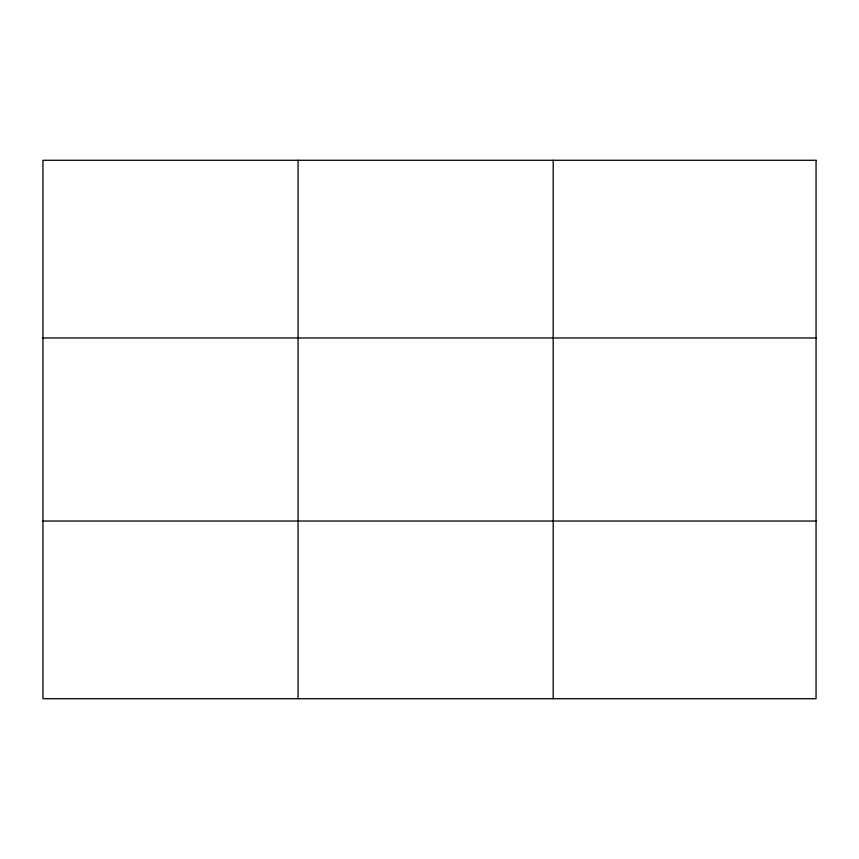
<?xml version="1.0" encoding="UTF-8"?>
<svg xmlns="http://www.w3.org/2000/svg" width="859" height="859" viewBox="0 0 859 859"><rect width="100%" height="100%" fill="white"/><g stroke="black" fill="none" stroke-linecap="round" stroke-linejoin="round"><path stroke-width="1.29" d="M298.073 160.279L298.073 698.721M553.196 160.279L553.196 698.721M42.95 337.963L816.05 337.963M42.95 521.037L816.05 521.037M816.05 160.279L816.05 698.721L42.95 698.721L42.95 160.279L816.05 160.279"/></g></svg>
